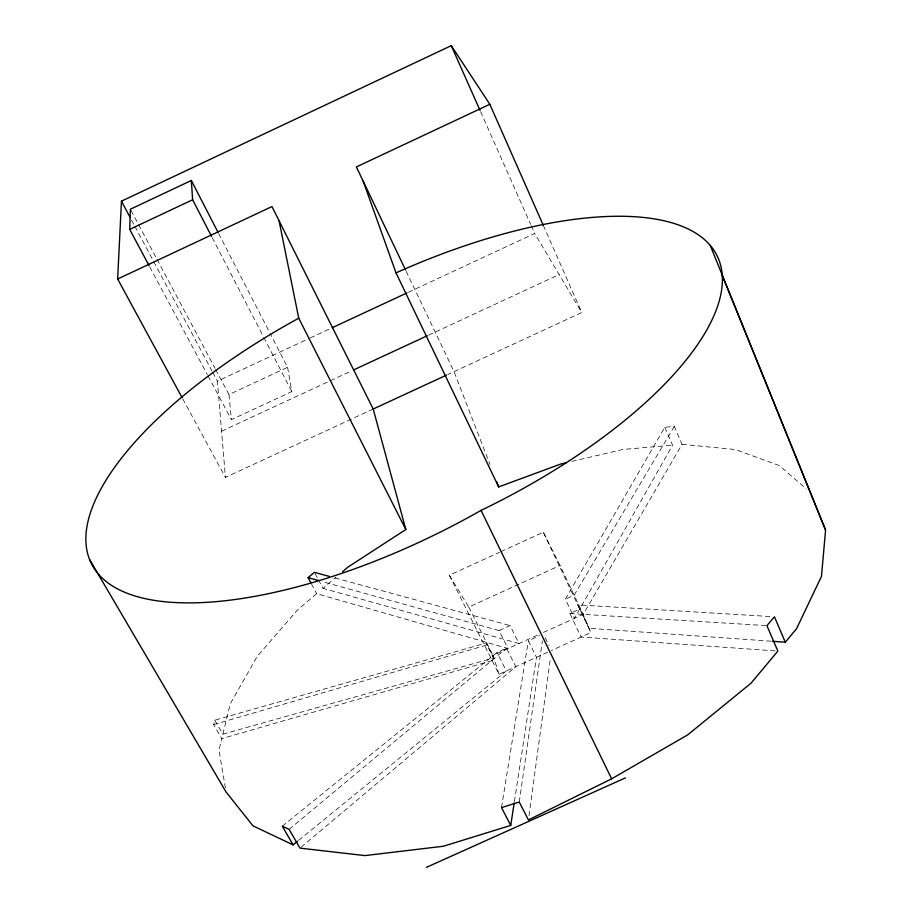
<?xml version="1.0" encoding="UTF-8"?>
<svg xmlns="http://www.w3.org/2000/svg" width="913" height="913" viewBox="0 0 913 913"><rect width="100%" height="100%" fill="white"/><g stroke="black" fill="none" stroke-linecap="round" stroke-linejoin="round"><path stroke-width="0.68" stroke-dasharray="4.57 3.42" d="M529.015 815.708L550.277 658.981M519.257 802.048L542.368 640.937M514.396 801.603L536.467 657.303L528.353 640.755L539.617 635.642M501.499 807.583L528.353 640.755M214.76 720.186L222.875 734.178L493.785 657.919L486.298 642.98L214.76 720.186L213.653 724.602L221.791 738.617L219.006 750.098L225.34 787.782M222.875 734.178L230.259 703.797L257.363 656.207L297.547 609.918L316.685 593.667L508.005 648.527L499.103 630.575L323.213 581.855M664.79 427.273L672.561 445.179L574.471 618.318L565.352 599.19L664.79 427.273L674.296 426.394L682.057 444.357L583.202 614.346L540.462 633.782M674.296 426.394L574.129 595.196L565.352 599.19M318.363 579.721L322.962 588.337L336.007 577.256M301.05 847.218L515.765 666.707L506.555 648.173L497.094 652.475L282.3 826.185M289.136 829.358L506.555 648.173M298.619 840.371L506.338 670.975L497.094 652.475M373.212 409.013L225.42 477.396L217.408 381.155L308.982 338.529M310.272 337.936L330.905 328.326M408.305 292.308L534.698 233.477L581.764 312.52L447.621 374.592M287.561 367.3L291.818 391.586L231.4 419.638L228.98 394.542L287.561 367.3L270.008 333.222M221.574 431.198L350.912 371.18M428.528 335.174L559.155 274.551M547.686 652.213L499.034 674.296L449.333 575.236L499.548 552.274M500.838 551.68L543.326 532.245L560.034 565.444L583.202 614.346L590.894 632.595L551.418 650.513M449.333 575.236L468.78 607.077L560.034 565.444M499.103 630.575L510.105 625.576L518.972 643.551L322.962 588.337M775.034 650.889L581.125 637.034L569.917 613.547L579.744 609.074L577.975 604.863L771.588 616.606M499.034 674.296L492.974 655.363L539.195 634.352M213.653 724.602L486.937 644.977L494.435 659.939L221.791 738.617M571.858 461.407L622.871 449.47L672.561 445.179M569.917 613.547L766.92 625.633M771.074 641.2L589.079 628.304L577.975 604.863M682.057 444.357L735.307 449.527L779.325 465.562L806.339 488.946M334.945 577.929L510.105 625.576M182.714 398.798L225.42 477.396M311.401 583.818L316.685 593.667M315.076 573.581L317.713 578.5M149.766 266.938L207.308 374.581M207.981 375.825L231.4 419.638M131.05 210.458L156.363 258.048M157.036 259.303L214.989 368.236M215.662 369.491L228.98 394.542M131.529 220.044L134.211 225.077M134.884 226.333L152.996 260.319M153.669 261.575L212.033 371.089M212.706 372.344L217.408 381.155M212.204 237.631L263.104 336.064M263.754 337.319L291.818 391.586M218.641 233.511L269.358 331.955M468.78 607.077L492.974 655.363M545.221 637.753L548.941 645.411M406.159 271.275L454.035 371.625L489.939 464.386M543.326 532.245L590.894 632.595M480.615 111.717L530.67 224.415M531.252 225.705L534.698 233.477M543.281 225.317L581.764 312.52M486.298 642.98L486.937 644.977"/><path stroke-width="1.37" d="M149.104 265.683L129.703 229.391L130.388 209.214L191.331 180.489L217.99 232.244M182.041 397.543L117.64 279.013L121.463 201.168L451.273 45.65L489.847 104.287L543.281 225.317M710.211 245.357L825.58 530.076L821.472 576.377L796.547 628.737L785.294 642.204L772.501 641.291M297.512 841.272L293.096 844.879L282.3 826.185L289.136 829.358L299.955 848.131L364.949 855.595L443.41 846.237L510.744 825.409L514.179 802.995M342.523 571.721L347.956 567.11L405.829 529.517L373.212 409.013L271.971 206.566L117.64 279.013M310.74 582.585L308.103 577.667L314.426 572.348L329.479 576.445M510.744 825.409L501.499 807.583L519.257 802.048L528.433 819.942L611.63 778.823L687.672 734.885L751.045 683.186L777.865 651.095L766.92 625.633L774.441 616.777L785.294 642.204M129.703 229.391L192.632 199.764L191.331 180.489M489.847 104.287L356.39 166.931L405.555 269.986M332.195 327.733L407.015 292.913M353.502 369.982L427.227 335.767M373.212 409.013L446.343 375.186M426.462 867.35L625.473 777.865M363.203 181.219L396.014 272.873L498.658 486.914L560.822 463.998L566.334 462.708M308.103 577.667L317.724 580.326M293.096 844.879L252.992 825.854L226.047 791.97L89.588 559.521M121.463 201.168L130.182 217.522M192.632 199.764L211.554 236.364M279.036 220.695L298.745 318.203L405.829 529.517M396.014 272.873A321.308 125.583 -25.9 0 1 719.296 260.958A321.308 125.583 -25.9 0 1 481.06 510.378L611.63 778.823M451.273 45.65L480.044 110.416M722.251 275.509L825.58 530.076M496.604 481.608L498.658 486.914M481.06 510.378A326.843 127.592 -26.5 0 1 100.179 576.035A326.843 127.592 -26.5 0 1 298.745 318.203"/></g></svg>
